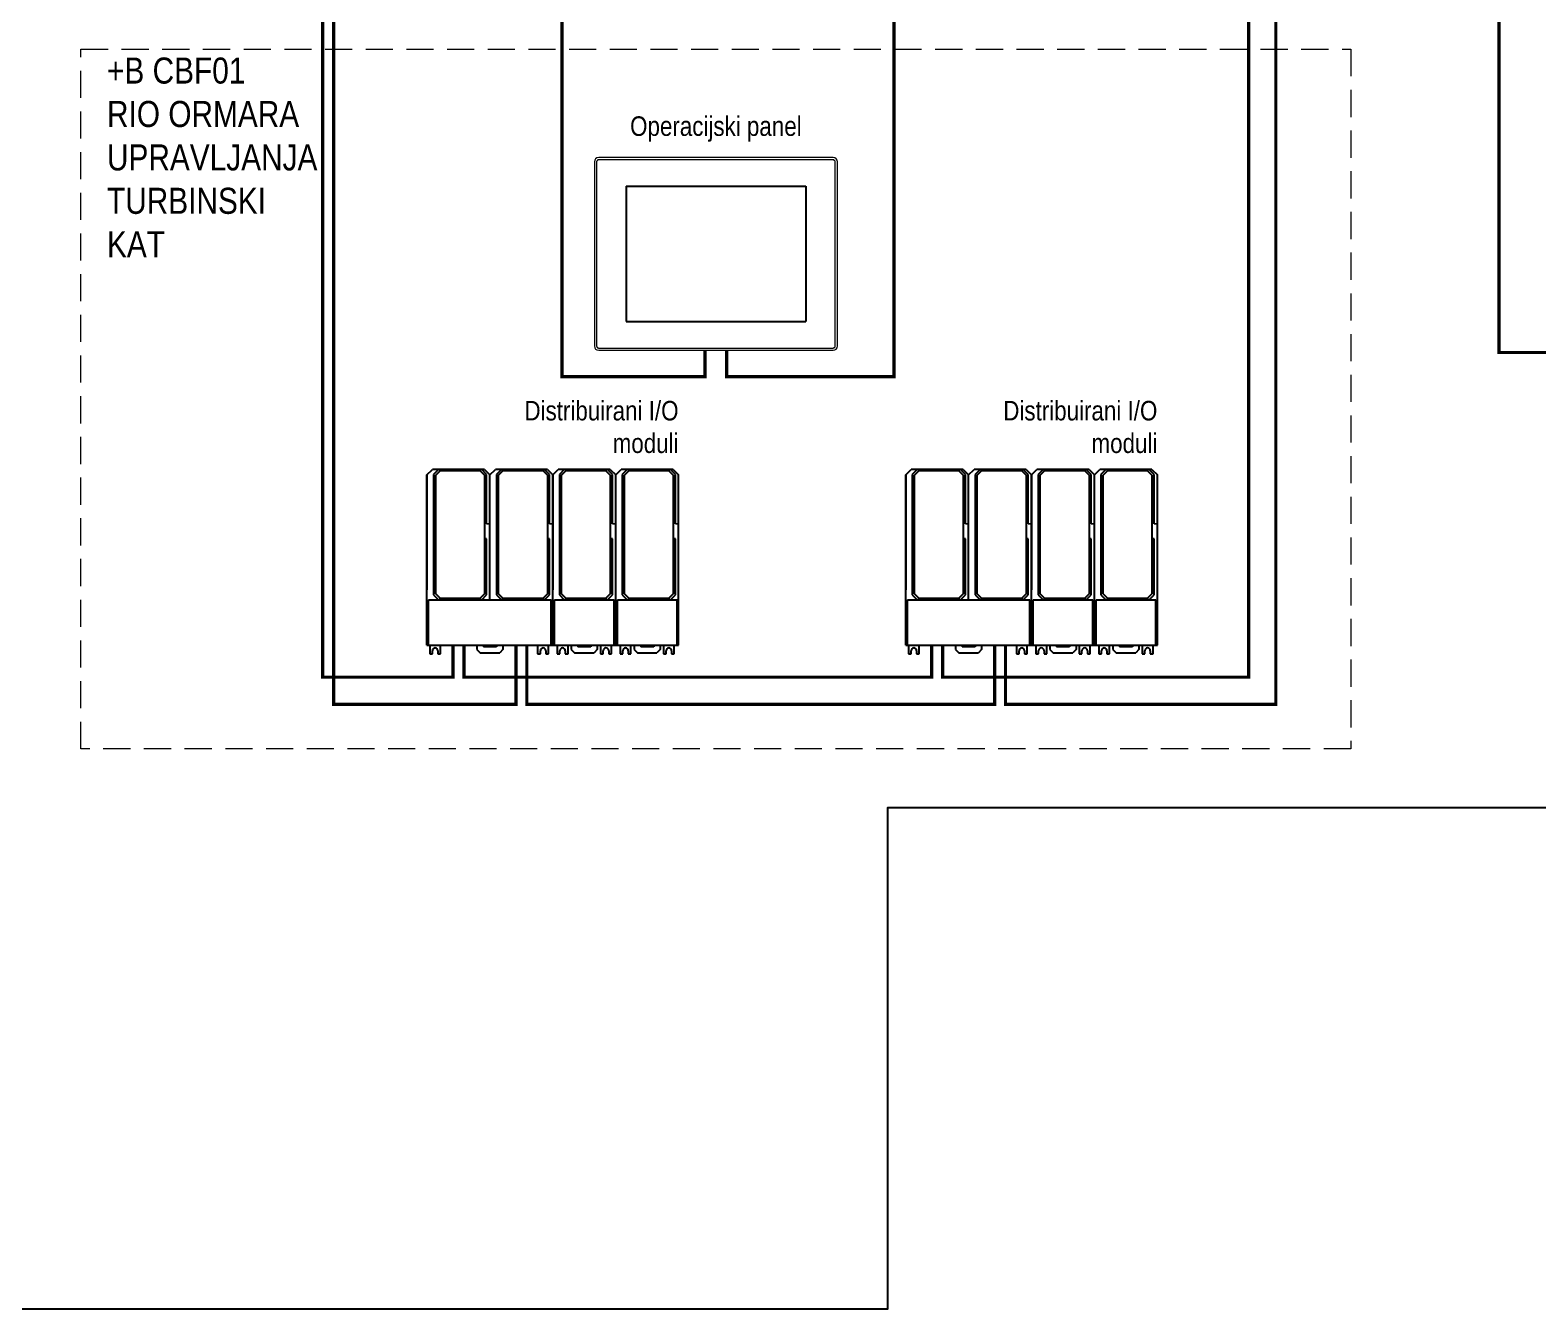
# Model space of a CAD drawing. Header units: inches. Extents: x 67248 to 85686, y -40174 to -31152.
# Drawn here: x 76041 to 77431, y -40174 to -38996 of the extents above; entities that cross this region are included whole.
import ezdxf

# ---------------------------------------------------------------- set-up
doc = ezdxf.new("R2010")
doc.units = ezdxf.units.IN
doc.header["$MEASUREMENT"] = 0
doc.linetypes.add('HIDDEN', pattern=[0.375, 0.25, -0.125])
doc.layers.add('! NO PLOT !', color=7, linetype='Continuous', true_color=0xff75dd, plot=False)
doc.layers.add('SI-General', color=7, linetype='Continuous', lineweight=5)
doc.layers.add('SI-TOPOLOGY-Ethernet', color=7, linetype='Continuous', lineweight=13, true_color=0x3cf000)
doc.layers.add('SI-TOPOLOGY-FO-mm', color=7, linetype='Continuous', lineweight=13, true_color=0xff4d4d)
doc.styles.add('OPIS', font='ARIALN.TTF')

# ---------------------------------------------------------------- blocks, each defined once
blk = doc.blocks.new('S800 s TB840')
at = {"linetype": 'Continuous'}
for p, q in [((-58, 164), (-53, 169)), ((-5, 169), (-53, 169)), ((-47.4, 169), (-52, 164.4)), ((-50, 163.6), (-46, 167.6)), ((-46, 167.6), (-46, 169)), ((-9, 167.6), (-46, 167.6)), ((-9, 169), (-9, 167.6)), ((-9, 167.6), (-5, 163.6)), ((-3, 164.4), (-7.6, 169)), ((-5, 169), (0, 164)), ((0, 164), (5, 169)), ((53, 169), (5, 169)), ((10.6, 169), (6, 164.4)), ((8, 163.6), (12, 167.6)), ((12, 167.6), (12, 169)), ((49, 167.6), (12, 167.6)), ((49, 169), (49, 167.6)), ((49, 167.6), (53, 163.6)), ((55, 164.4), (50.4, 169)), ((53, 169), (58, 164)), ((58, 164), (63, 169)), ((111, 169), (63, 169)), ((68.6, 169), (64, 164.4)), ((66, 163.6), (70, 167.6)), ((70, 167.6), (70, 169)), ((107, 167.6), (70, 167.6)), ((107, 169), (107, 167.6)), ((107, 167.6), (111, 163.6)), ((113, 164.4), (108.4, 169)), ((111, 169), (116, 164)), ((116, 164), (121, 169)), ((169, 169), (121, 169)), ((126.6, 169), (122, 164.4)), ((124, 163.6), (128, 167.6)), ((128, 167.6), (128, 169)), ((165, 167.6), (128, 167.6)), ((165, 169), (165, 167.6)), ((165, 167.6), (169, 163.6)), ((171, 164.4), (166.4, 169)), ((169, 169), (174, 164)), ((-58, 164), (-58, 58)), ((-58, 7), (-58, 164)), ((-52, 164.4), (-52, 53.6)), ((-50, 54.4), (-50, 163.6)), ((-5, 163.6), (-5, 117.2)), ((-3, 118.9), (-3, 164.4)), ((0, 49), (0, 164)), ((0, 49), (0, 164)), ((6, 164.4), (6, 53.6)), ((8, 54.4), (8, 163.6)), ((53, 163.6), (53, 117.2)), ((55, 118.9), (55, 164.4)), ((58, 164), (58, 58)), ((58, 7), (58, 164)), ((58, 7), (58, 164)), ((58, 7), (58, 164)), ((64, 164.4), (64, 53.6)), ((66, 54.4), (66, 163.6)), ((111, 163.6), (111, 117.2)), ((113, 118.9), (113, 164.4)), ((116, 7), (116, 164)), ((116, 7), (116, 164)), ((122, 164.4), (122, 53.6)), ((124, 54.4), (124, 163.6)), ((169, 163.6), (169, 117.2)), ((171, 118.9), (171, 164.4)), ((174, 7), (174, 164)), ((174, 7), (174, 164)), ((-5, 124), (-3, 124)), ((-5, 117.2), (-5, 54.4)), ((0, 118.5), (-3, 118.9)), ((53, 124), (55, 124)), ((53, 117.2), (53, 54.4)), ((58, 118.5), (55, 118.9)), ((111, 124), (113, 124)), ((111, 117.2), (111, 54.4)), ((116, 118.5), (113, 118.9)), ((169, 124), (171, 124)), ((169, 117.2), (169, 54.4)), ((174, 118.5), (171, 118.9)), ((-3, 105), (-5, 105)), ((-3, 53.6), (-3, 105)), ((55, 105), (53, 105)), ((55, 53.6), (55, 105)), ((113, 105), (111, 105)), ((113, 53.6), (113, 105)), ((171, 105), (169, 105)), ((171, 53.6), (171, 105)), ((-56.5, 49), (0, 49)), ((-56.5, 7), (-56.5, 49)), ((-52, 53.6), (-47.4, 49)), ((-46, 50.4), (-50, 54.4)), ((-46, 50.4), (-9, 50.4)), ((-46, 49), (-46, 50.4)), ((-5, 54.4), (-9, 50.4)), ((-9, 50.4), (-9, 49)), ((-7.6, 49), (-3, 53.6)), ((0, 49), (56.5, 49)), ((6, 53.6), (10.6, 49)), ((12, 50.4), (8, 54.4)), ((12, 50.4), (49, 50.4)), ((12, 49), (12, 50.4)), ((53, 54.4), (49, 50.4)), ((49, 50.4), (49, 49)), ((50.4, 49), (55, 53.6)), ((56.5, 7), (56.5, 49)), ((59.5, 49), (114.5, 49)), ((59.5, 7), (59.5, 49)), ((64, 53.6), (68.6, 49)), ((70, 50.4), (66, 54.4)), ((70, 50.4), (107, 50.4)), ((70, 49), (70, 50.4)), ((111, 54.4), (107, 50.4)), ((107, 50.4), (107, 49)), ((108.4, 49), (113, 53.6)), ((114.5, 7), (114.5, 49)), ((117.5, 49), (172.5, 49)), ((117.5, 7), (117.5, 49)), ((122, 53.6), (126.6, 49)), ((128, 50.4), (124, 54.4)), ((128, 50.4), (165, 50.4)), ((128, 49), (128, 50.4)), ((169, 54.4), (165, 50.4)), ((165, 50.4), (165, 49)), ((166.4, 49), (171, 53.6)), ((172.5, 7), (172.5, 49)), ((-58, 7), (0, 7)), ((-55.5, 7), (-55.5, -1)), ((-53, -1), (-53, 2)), ((-48, 2), (-48, -1)), ((-45.5, -1), (-45.5, 7)), ((-12, 7), (-12, 3)), ((-12, 3), (-9, 0)), ((-9, 0), (9, 0)), ((-6, 7), (-6, 5.5)), ((6, 5.5), (-6, 5.5)), ((0, 7), (58, 7)), ((6, 7), (6, 5.5)), ((12, 3), (9, 0)), ((12, 7), (12, 3)), ((44, 7), (44, -1)), ((46.5, -1), (46.5, 2)), ((51.5, 2), (51.5, -1)), ((54, -1), (54, 7)), ((58, 7), (116, 7)), ((62, 7), (62, -1)), ((64.5, -1), (64.5, 2)), ((69.5, 2), (69.5, -1)), ((72, -1), (72, 7)), ((75, 7), (75, 3)), ((75, 3), (78, 0)), ((78, 0), (96, 0)), ((81, 7), (81, 5.5)), ((93, 5.5), (81, 5.5)), ((93, 7), (93, 5.5)), ((99, 3), (96, 0)), ((99, 7), (99, 3)), ((102, 7), (102, -1)), ((104.5, -1), (104.5, 2)), ((109.5, 2), (109.5, -1)), ((112, -1), (112, 7)), ((116, 7), (174, 7)), ((120, 7), (120, -1)), ((122.5, -1), (122.5, 2)), ((127.5, 2), (127.5, -1)), ((130, -1), (130, 7)), ((133, 7), (133, 3)), ((133, 3), (136, 0)), ((136, 0), (154, 0)), ((139, 7), (139, 5.5)), ((151, 5.5), (139, 5.5)), ((151, 7), (151, 5.5)), ((157, 3), (154, 0)), ((157, 7), (157, 3)), ((160, 7), (160, -1)), ((162.5, -1), (162.5, 2)), ((167.5, 2), (167.5, -1)), ((170, -1), (170, 7)), ((-55.5, -1), (-53, -1)), ((-48, -1), (-45.5, -1)), ((44, -1), (46.5, -1)), ((51.5, -1), (54, -1)), ((62, -1), (64.5, -1)), ((69.5, -1), (72, -1)), ((102, -1), (104.5, -1)), ((109.5, -1), (112, -1)), ((120, -1), (122.5, -1)), ((127.5, -1), (130, -1)), ((160, -1), (162.5, -1)), ((167.5, -1), (170, -1))]:
    blk.add_line(p, q, dxfattribs=at)
for centre in [(-50.5, 2), (49, 2), (67, 2), (107, 2), (125, 2), (165, 2)]:
    blk.add_arc(centre, 2.5, 0, 180, dxfattribs=at)
blk = doc.blocks.new('block 1375')
at = {"color": 7, "lineweight": 15}
blk.add_lwpolyline([(347.9, 532.6), (347.9, 277.6)], dxfattribs=at)
blk = doc.blocks.new('block 1376')
at = {"color": 7, "lineweight": 15}
blk.add_lwpolyline([(684.9, 277.6), (684.9, 532.6)], dxfattribs=at)
blk = doc.blocks.new('block 1377')
at = {"color": 7, "lineweight": 15}
blk.add_lwpolyline([(350.9, 532.6), (350.9, 277.6)], dxfattribs=at)
blk = doc.blocks.new('block 1378')
at = {"color": 7, "lineweight": 15}
blk.add_lwpolyline([(681.9, 277.6), (681.9, 532.6)], dxfattribs=at)
blk = doc.blocks.new('block 1379')
at = {"color": 7, "lineweight": 15}
blk.add_lwpolyline([(681.7, 277.7), (681.7, 532.4)], dxfattribs=at)
blk = doc.blocks.new('block 1380')
at = {"color": 7, "lineweight": 15}
blk.add_lwpolyline([(351, 532.4), (351, 277.7)], dxfattribs=at)
blk = doc.blocks.new('block 1381')
at = {"color": 7, "lineweight": 25}
blk.add_lwpolyline([(640.9, 498.8), (640.9, 311.3)], dxfattribs=at)
blk = doc.blocks.new('block 1382')
at = {"color": 7, "lineweight": 25}
blk.add_lwpolyline([(391.9, 498.8), (391.9, 311.3)], dxfattribs=at)
blk = doc.blocks.new('block 1387')
at = {"color": 7, "lineweight": 15}
blk.add_lwpolyline([(353.9, 271.6), (678.9, 271.6)], dxfattribs=at)
blk = doc.blocks.new('block 1388')
at = {"color": 7, "lineweight": 15}
blk.add_lwpolyline([(353.9, 274.6), (678.9, 274.6)], dxfattribs=at)
blk = doc.blocks.new('block 1389')
at = {"color": 7, "lineweight": 15}
blk.add_lwpolyline([(354, 274.7), (678.7, 274.7)], dxfattribs=at)
blk = doc.blocks.new('block 1527')
at = {"color": 7, "lineweight": 25}
blk.add_lwpolyline([(391.9, 311.3), (640.9, 311.3)], dxfattribs=at)
blk = doc.blocks.new('block 1528')
at = {"color": 7, "lineweight": 15}
blk.add_open_spline([(347.9, 277.6), (347.9, 274.2), (350.6, 271.6), (353.9, 271.6)], degree=3, dxfattribs=at)
blk = doc.blocks.new('block 1529')
at = {"color": 7, "lineweight": 15}
blk.add_open_spline([(350.9, 277.6), (350.9, 275.9), (352.2, 274.6), (353.9, 274.6)], degree=3, dxfattribs=at)
blk = doc.blocks.new('block 1530')
at = {"color": 7, "lineweight": 15}
blk.add_lwpolyline([(351, 277.7), (351, 277.4)], dxfattribs=at)
blk = doc.blocks.new('block 1531')
at = {"color": 7, "lineweight": 15}
blk.add_lwpolyline([(351, 277.4), (351.1, 277.1)], dxfattribs=at)
blk = doc.blocks.new('block 1532')
at = {"color": 7, "lineweight": 15}
blk.add_lwpolyline([(351.1, 277.1), (351.3, 276.5)], dxfattribs=at)
blk = doc.blocks.new('block 1533')
at = {"color": 7, "lineweight": 15}
blk.add_lwpolyline([(351.3, 276.5), (351.5, 276.1)], dxfattribs=at)
blk = doc.blocks.new('block 1534')
at = {"color": 7, "lineweight": 15}
blk.add_lwpolyline([(351.5, 276.1), (351.7, 275.8)], dxfattribs=at)
blk = doc.blocks.new('block 1535')
at = {"color": 7, "lineweight": 15}
blk.add_lwpolyline([(351.7, 275.8), (351.9, 275.6)], dxfattribs=at)
blk = doc.blocks.new('block 1536')
at = {"color": 7, "lineweight": 15}
blk.add_lwpolyline([(351.9, 275.6), (352.1, 275.4)], dxfattribs=at)
blk = doc.blocks.new('block 1537')
at = {"color": 7, "lineweight": 15}
blk.add_lwpolyline([(352.1, 275.4), (352.3, 275.2)], dxfattribs=at)
blk = doc.blocks.new('block 1538')
at = {"color": 7, "lineweight": 15}
blk.add_lwpolyline([(352.3, 275.2), (352.6, 275.1)], dxfattribs=at)
blk = doc.blocks.new('block 1539')
at = {"color": 7, "lineweight": 15}
blk.add_lwpolyline([(352.6, 275.1), (352.9, 275)], dxfattribs=at)
blk = doc.blocks.new('block 1540')
at = {"color": 7, "lineweight": 15}
blk.add_lwpolyline([(352.9, 275), (353.1, 274.9)], dxfattribs=at)
blk = doc.blocks.new('block 1541')
at = {"color": 7, "lineweight": 15}
blk.add_lwpolyline([(353.1, 274.9), (353.4, 274.8)], dxfattribs=at)
blk = doc.blocks.new('block 1542')
at = {"color": 7, "lineweight": 15}
blk.add_lwpolyline([(353.4, 274.8), (353.7, 274.7)], dxfattribs=at)
blk = doc.blocks.new('block 1543')
at = {"color": 7, "lineweight": 15}
blk.add_lwpolyline([(353.7, 274.7), (354, 274.7)], dxfattribs=at)
blk = doc.blocks.new('block 1571')
at = {"color": 7, "lineweight": 15}
blk.add_open_spline([(678.9, 271.6), (682.2, 271.6), (684.9, 274.2), (684.9, 277.6)], degree=3, dxfattribs=at)
blk = doc.blocks.new('block 1572')
at = {"color": 7, "lineweight": 15}
blk.add_open_spline([(678.9, 274.6), (680.5, 274.6), (681.9, 275.9), (681.9, 277.6)], degree=3, dxfattribs=at)
blk = doc.blocks.new('block 1573')
at = {"color": 7, "lineweight": 15}
blk.add_lwpolyline([(681.2, 276.1), (681.5, 276.5)], dxfattribs=at)
blk = doc.blocks.new('block 1574')
at = {"color": 7, "lineweight": 15}
blk.add_lwpolyline([(681.5, 276.5), (681.7, 277.1)], dxfattribs=at)
blk = doc.blocks.new('block 1575')
at = {"color": 7, "lineweight": 15}
blk.add_lwpolyline([(681.7, 277.1), (681.7, 277.4)], dxfattribs=at)
blk = doc.blocks.new('block 1576')
at = {"color": 7, "lineweight": 15}
blk.add_lwpolyline([(681.7, 277.4), (681.7, 277.7)], dxfattribs=at)
blk = doc.blocks.new('block 1577')
at = {"color": 7, "lineweight": 15}
blk.add_lwpolyline([(678.7, 274.7), (679, 274.7)], dxfattribs=at)
blk = doc.blocks.new('block 1578')
at = {"color": 7, "lineweight": 15}
blk.add_lwpolyline([(679, 274.7), (679.3, 274.8)], dxfattribs=at)
blk = doc.blocks.new('block 1579')
at = {"color": 7, "lineweight": 15}
blk.add_lwpolyline([(679.3, 274.8), (679.6, 274.9)], dxfattribs=at)
blk = doc.blocks.new('block 1580')
at = {"color": 7, "lineweight": 15}
blk.add_lwpolyline([(679.6, 274.9), (679.9, 275)], dxfattribs=at)
blk = doc.blocks.new('block 1581')
at = {"color": 7, "lineweight": 15}
blk.add_lwpolyline([(679.9, 275), (680.1, 275.1)], dxfattribs=at)
blk = doc.blocks.new('block 1582')
at = {"color": 7, "lineweight": 15}
blk.add_lwpolyline([(680.1, 275.1), (680.4, 275.2)], dxfattribs=at)
blk = doc.blocks.new('block 1583')
at = {"color": 7, "lineweight": 15}
blk.add_lwpolyline([(680.4, 275.2), (680.6, 275.4)], dxfattribs=at)
blk = doc.blocks.new('block 1584')
at = {"color": 7, "lineweight": 15}
blk.add_lwpolyline([(680.6, 275.4), (680.8, 275.6)], dxfattribs=at)
blk = doc.blocks.new('block 1585')
at = {"color": 7, "lineweight": 15}
blk.add_lwpolyline([(680.8, 275.6), (681, 275.8)], dxfattribs=at)
blk = doc.blocks.new('block 1586')
at = {"color": 7, "lineweight": 15}
blk.add_lwpolyline([(681, 275.8), (681.2, 276.1)], dxfattribs=at)
blk = doc.blocks.new('block 1661')
at = {"color": 7, "lineweight": 15}
blk.add_lwpolyline([(678.9, 538.6), (353.9, 538.6)], dxfattribs=at)
blk = doc.blocks.new('block 1662')
at = {"color": 7, "lineweight": 15}
blk.add_lwpolyline([(678.9, 535.6), (353.9, 535.6)], dxfattribs=at)
blk = doc.blocks.new('block 1663')
at = {"color": 7, "lineweight": 15}
blk.add_lwpolyline([(678.7, 535.4), (354, 535.4)], dxfattribs=at)
blk = doc.blocks.new('block 1664')
at = {"color": 7, "lineweight": 25}
blk.add_lwpolyline([(391.9, 498.8), (640.9, 498.8)], dxfattribs=at)
blk = doc.blocks.new('block 1665')
at = {"color": 7, "lineweight": 15}
blk.add_lwpolyline([(392.5, 497.9), (392.4, 497.7)], dxfattribs=at)
blk = doc.blocks.new('block 1666')
at = {"color": 7, "lineweight": 15}
blk.add_lwpolyline([(392.4, 497.5), (392.4, 497.3)], dxfattribs=at)
blk = doc.blocks.new('block 1667')
at = {"color": 7, "lineweight": 15}
blk.add_lwpolyline([(392.4, 497.7), (392.4, 497.5)], dxfattribs=at)
blk = doc.blocks.new('block 1668')
at = {"color": 7, "lineweight": 15}
blk.add_lwpolyline([(393.4, 498.3), (393.2, 498.3)], dxfattribs=at)
blk = doc.blocks.new('block 1669')
at = {"color": 7, "lineweight": 15}
blk.add_lwpolyline([(392.7, 498), (392.5, 497.9)], dxfattribs=at)
blk = doc.blocks.new('block 1670')
at = {"color": 7, "lineweight": 15}
blk.add_lwpolyline([(392.8, 498.1), (392.7, 498)], dxfattribs=at)
blk = doc.blocks.new('block 1671')
at = {"color": 7, "lineweight": 15}
blk.add_lwpolyline([(393, 498.2), (392.8, 498.1)], dxfattribs=at)
blk = doc.blocks.new('block 1672')
at = {"color": 7, "lineweight": 15}
blk.add_lwpolyline([(393.2, 498.3), (393, 498.2)], dxfattribs=at)
blk = doc.blocks.new('block 1673')
at = {"color": 7, "lineweight": 15}
blk.add_open_spline([(353.9, 538.6), (350.6, 538.6), (347.9, 535.9), (347.9, 532.6)], degree=3, dxfattribs=at)
blk = doc.blocks.new('block 1674')
at = {"color": 7, "lineweight": 15}
blk.add_open_spline([(353.9, 535.6), (352.2, 535.6), (350.9, 534.2), (350.9, 532.6)], degree=3, dxfattribs=at)
blk = doc.blocks.new('block 1675')
at = {"color": 7, "lineweight": 15}
blk.add_lwpolyline([(354, 535.4), (353.7, 535.4)], dxfattribs=at)
blk = doc.blocks.new('block 1676')
at = {"color": 7, "lineweight": 15}
blk.add_lwpolyline([(353.7, 535.4), (353.4, 535.3)], dxfattribs=at)
blk = doc.blocks.new('block 1677')
at = {"color": 7, "lineweight": 15}
blk.add_lwpolyline([(353.4, 535.3), (353.1, 535.3)], dxfattribs=at)
blk = doc.blocks.new('block 1678')
at = {"color": 7, "lineweight": 15}
blk.add_lwpolyline([(353.1, 535.3), (352.9, 535.2)], dxfattribs=at)
blk = doc.blocks.new('block 1679')
at = {"color": 7, "lineweight": 15}
blk.add_lwpolyline([(352.9, 535.2), (352.6, 535)], dxfattribs=at)
blk = doc.blocks.new('block 1680')
at = {"color": 7, "lineweight": 15}
blk.add_lwpolyline([(352.6, 535), (352.3, 534.9)], dxfattribs=at)
blk = doc.blocks.new('block 1681')
at = {"color": 7, "lineweight": 15}
blk.add_lwpolyline([(352.3, 534.9), (352.1, 534.7)], dxfattribs=at)
blk = doc.blocks.new('block 1682')
at = {"color": 7, "lineweight": 15}
blk.add_lwpolyline([(352.1, 534.7), (351.9, 534.5)], dxfattribs=at)
blk = doc.blocks.new('block 1683')
at = {"color": 7, "lineweight": 15}
blk.add_lwpolyline([(351.9, 534.5), (351.7, 534.3)], dxfattribs=at)
blk = doc.blocks.new('block 1684')
at = {"color": 7, "lineweight": 15}
blk.add_lwpolyline([(351.7, 534.3), (351.5, 534.1)], dxfattribs=at)
blk = doc.blocks.new('block 1685')
at = {"color": 7, "lineweight": 15}
blk.add_lwpolyline([(351.5, 534.1), (351.3, 533.6)], dxfattribs=at)
blk = doc.blocks.new('block 1686')
at = {"color": 7, "lineweight": 15}
blk.add_lwpolyline([(351.3, 533.6), (351.1, 533)], dxfattribs=at)
blk = doc.blocks.new('block 1687')
at = {"color": 7, "lineweight": 15}
blk.add_lwpolyline([(351.1, 533), (351, 532.7)], dxfattribs=at)
blk = doc.blocks.new('block 1688')
at = {"color": 7, "lineweight": 15}
blk.add_lwpolyline([(351, 532.7), (351, 532.4)], dxfattribs=at)
blk = doc.blocks.new('block 2511')
at = {"color": 7, "lineweight": 15}
blk.add_open_spline([(684.9, 532.6), (684.9, 535.9), (682.2, 538.6), (678.9, 538.6)], degree=3, dxfattribs=at)
blk = doc.blocks.new('block 2512')
at = {"color": 7, "lineweight": 15}
blk.add_open_spline([(681.9, 532.6), (681.9, 534.2), (680.5, 535.6), (678.9, 535.6)], degree=3, dxfattribs=at)
blk = doc.blocks.new('block 2513')
at = {"color": 7, "lineweight": 15}
blk.add_lwpolyline([(681.7, 532.4), (681.7, 532.7)], dxfattribs=at)
blk = doc.blocks.new('block 2514')
at = {"color": 7, "lineweight": 15}
blk.add_lwpolyline([(681.7, 532.7), (681.7, 533)], dxfattribs=at)
blk = doc.blocks.new('block 2515')
at = {"color": 7, "lineweight": 15}
blk.add_lwpolyline([(681.7, 533), (681.5, 533.6)], dxfattribs=at)
blk = doc.blocks.new('block 2516')
at = {"color": 7, "lineweight": 15}
blk.add_lwpolyline([(681.5, 533.6), (681.2, 534.1)], dxfattribs=at)
blk = doc.blocks.new('block 2517')
at = {"color": 7, "lineweight": 15}
blk.add_lwpolyline([(681.2, 534.1), (681, 534.3)], dxfattribs=at)
blk = doc.blocks.new('block 2518')
at = {"color": 7, "lineweight": 15}
blk.add_lwpolyline([(681, 534.3), (680.8, 534.5)], dxfattribs=at)
blk = doc.blocks.new('block 2519')
at = {"color": 7, "lineweight": 15}
blk.add_lwpolyline([(680.8, 534.5), (680.6, 534.7)], dxfattribs=at)
blk = doc.blocks.new('block 2520')
at = {"color": 7, "lineweight": 15}
blk.add_lwpolyline([(680.6, 534.7), (680.4, 534.9)], dxfattribs=at)
blk = doc.blocks.new('block 2521')
at = {"color": 7, "lineweight": 15}
blk.add_lwpolyline([(680.4, 534.9), (680.1, 535)], dxfattribs=at)
blk = doc.blocks.new('block 2522')
at = {"color": 7, "lineweight": 15}
blk.add_lwpolyline([(680.1, 535), (679.9, 535.2)], dxfattribs=at)
blk = doc.blocks.new('block 2523')
at = {"color": 7, "lineweight": 15}
blk.add_lwpolyline([(679.9, 535.2), (679.6, 535.3)], dxfattribs=at)
blk = doc.blocks.new('block 2524')
at = {"color": 7, "lineweight": 15}
blk.add_lwpolyline([(679.6, 535.3), (679.3, 535.3)], dxfattribs=at)
blk = doc.blocks.new('block 2525')
at = {"color": 7, "lineweight": 15}
blk.add_lwpolyline([(679.3, 535.3), (679, 535.4)], dxfattribs=at)
blk = doc.blocks.new('block 2526')
at = {"color": 7, "lineweight": 15}
blk.add_lwpolyline([(679, 535.4), (678.7, 535.4)], dxfattribs=at)
blk = doc.blocks.new('OPPAN_ABB')
at = {"xscale": 0.6650611107863194, "yscale": 0.6650611107863194, "zscale": 0.6650611107863194}
for name in ['block 1673', 'block 1375', 'block 1674', 'block 1377', 'block 1687', 'block 1688', 'block 1380', 'block 1686', 'block 1685', 'block 1684', 'block 1683', 'block 1682', 'block 1681', 'block 1680', 'block 1679', 'block 1678', 'block 1677', 'block 1676', 'block 1675', 'block 1661', 'block 1662', 'block 1663', 'block 2526', 'block 2511', 'block 2512', 'block 2525', 'block 2524', 'block 2523', 'block 2522', 'block 2521', 'block 2520', 'block 2519', 'block 2518', 'block 2517', 'block 2516', 'block 2515', 'block 2514', 'block 2513', 'block 1379', 'block 1378', 'block 1376', 'block 1382', 'block 1664', 'block 1666', 'block 1669', 'block 1665', 'block 1667', 'block 1670', 'block 1671', 'block 1672', 'block 1668', 'block 1381', 'block 1527', 'block 1528', 'block 1529', 'block 1530', 'block 1531', 'block 1532', 'block 1533', 'block 1534', 'block 1535', 'block 1536', 'block 1537', 'block 1538', 'block 1539', 'block 1540', 'block 1541', 'block 1542', 'block 1543', 'block 1388', 'block 1387', 'block 1389', 'block 1577', 'block 1571', 'block 1572', 'block 1578', 'block 1579', 'block 1580', 'block 1581', 'block 1582', 'block 1583', 'block 1584', 'block 1585', 'block 1586', 'block 1573', 'block 1574', 'block 1575', 'block 1576']:
    blk.add_blockref(name, (-343.4, -207), dxfattribs=at)

msp = doc.modelspace()

# ---------------------------------------------------------------- linework, layer by layer
at = {"layer": '! NO PLOT !'}
msp.add_lwpolyline([(74251.4, -40174.1), (76831.4, -40174.1), (76831.4, -39712.1), (78931.4, -39712.1), (78931.4, -37090.1), (74251.4, -37090.1), (74251.4, -40174.1)], dxfattribs=at)
at = {"layer": 'SI-General', "color": 0, "linetype": 'HIDDEN', "ltscale": 100}
msp.add_lwpolyline([(76087.5, -39013.3), (77258.1, -39013.3), (77258.1, -39658.1), (76087.5, -39658.1)], close=True, dxfattribs=at)
at = {"layer": 'SI-TOPOLOGY-Ethernet', "const_width": 3}
for points in [[(76840.6, -38781.1), (77394.8, -38781.1), (77394.8, -39292.8), (77766.1, -39292.8)], [(76531, -38810.2), (76531, -39315), (76662.8, -39315), (76662.8, -39290.8)], [(76682.8, -39290.8), (76682.8, -39315), (76836.9, -39315), (76836.9, -38810.2)]]:
    msp.add_lwpolyline(points, dxfattribs=at)
at = {"layer": 'SI-TOPOLOGY-FO-mm', "const_width": 3}
for points in [[(76310.4, -38030.4), (76310.4, -39592), (76430.5, -39592), (76430.5, -39562.6)], [(76939.8, -39562.6), (76939.8, -39617), (77189, -39617), (77189, -38429.3), (77094.2, -38429.3), (77094.2, -38030.4)], [(76451.3, -38374.9), (76451.3, -38429.3), (76320.4, -38429.3), (76320.4, -39617), (76488.5, -39617), (76488.5, -39562.6)], [(76881.8, -39562.6), (76881.8, -39592), (77164, -39592), (77164, -38404.3), (76781.4, -38404.3), (76781.4, -38374.9)], [(76440.5, -39562.6), (76440.5, -39592), (76871.8, -39592), (76871.8, -39562.6)], [(76498.5, -39562.6), (76498.5, -39617), (76929.8, -39617), (76929.8, -39562.6)]]:
    msp.add_lwpolyline(points, dxfattribs=at)

# ---------------------------------------------------------------- block references
for name, p in [('OPPAN_ABB', (76672.8, -39264.4)), ('S800 s TB840', (76464.5, -39569.6)), ('S800 s TB840', (76905.8, -39569.6))]:
    msp.add_blockref(name, p)

# ---------------------------------------------------------------- texts
at = {"layer": 'SI-General', "color": 0, "style": 'OPIS'}
for s, insert, char_height, width, attachment_point in [('{\\C256;+B CBF01^JRIO ORMARA^JUPRAVLJANJA^JTURBINSKI^JKAT}', (76111.5, -39021), 24, 396.098, 1), ('{\\C256;Distribuirani I/O moduli}', (76638.4, -39337.4), 18, 165.26, 3), ('{\\C256;Distribuirani I/O moduli}', (77079.8, -39337.4), 18, 165.26, 3)]:
    msp.add_mtext(s, dxfattribs=dict(at, insert=insert, char_height=char_height, width=width, attachment_point=attachment_point))
at = {"layer": 'SI-General', "ltscale": 0.01, "insert": (76672.8, -39075.2), "char_height": 18, "width": 261.599, "attachment_point": 2, "style": 'OPIS'}
msp.add_mtext('Operacijski panel', dxfattribs=at)

doc.saveas('drawing.dxf')
